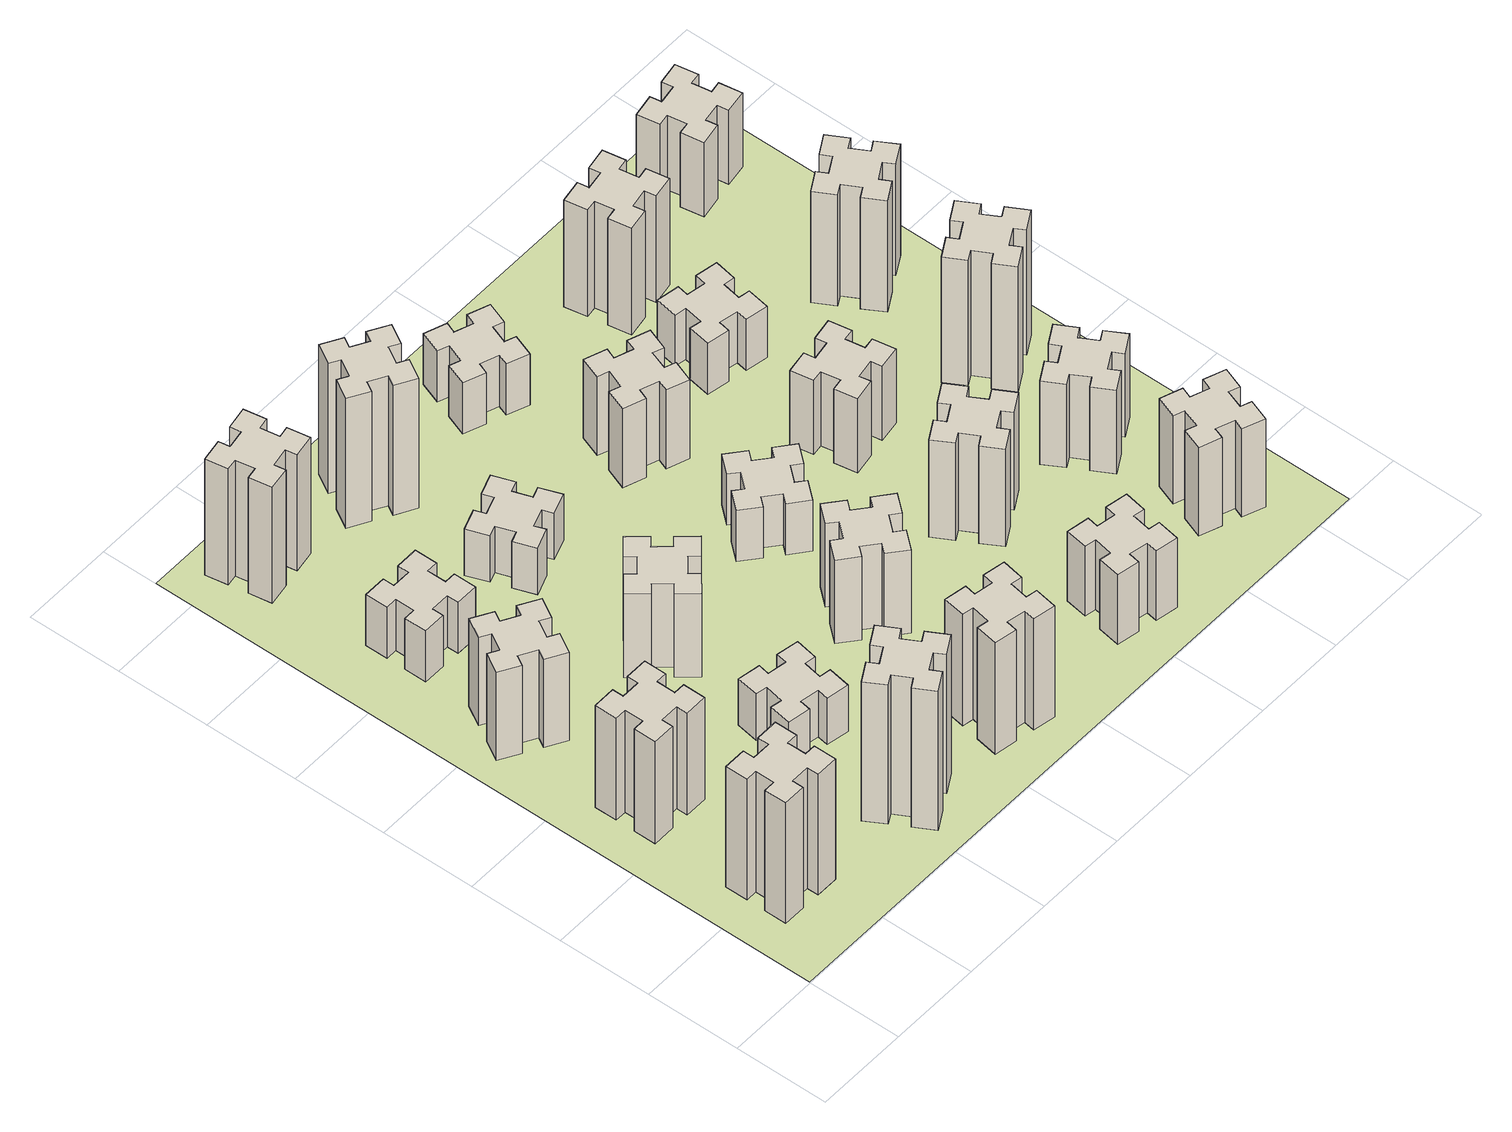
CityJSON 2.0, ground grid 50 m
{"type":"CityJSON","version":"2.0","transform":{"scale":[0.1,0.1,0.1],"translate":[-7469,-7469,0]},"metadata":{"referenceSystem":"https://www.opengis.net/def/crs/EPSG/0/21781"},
"CityObjects":{
"building1":{"type":"Building","attributes":{"class":"1000","function":"1000","usage":"1000","yearOfConstruction":2016,"roofType":"1000","measuredHeight":78,"storeysAboveGround":30,"storeysBelowGround":0},"geometry":[{"type":"Solid","lod":"1","boundaries":[[[[0,1,2,3,4,5,6,7,8,9,10,11,12,13,14,15,16,17,18,19]],[[17,16,20,21]],[[16,15,22,20]],[[15,14,23,22]],[[14,13,24,23]],[[13,12,25,24]],[[12,11,26,25]],[[11,10,27,26]],[[10,9,28,27]],[[9,8,29,28]],[[8,7,30,29]],[[7,6,31,30]],[[6,5,32,31]],[[5,4,33,32]],[[4,3,34,33]],[[3,2,35,34]],[[2,1,36,35]],[[1,0,37,36]],[[0,19,38,37]],[[19,18,39,38]],[[18,17,21,39]],[[24,25,26,27,28,29,30,31,32,33,34,35,36,37,38,39,21,20,22,23]]]]}]},
"building2":{"type":"Building","attributes":{"class":"1000","function":"1000","usage":"1000","yearOfConstruction":2016,"roofType":"1000","measuredHeight":66,"storeysAboveGround":30,"storeysBelowGround":0},"geometry":[{"type":"Solid","lod":"1","boundaries":[[[[40,41,42,43,44,45,46,47,48,49,50,51,52,53,54,55,56,57,58,59]],[[57,56,60,61]],[[56,55,62,60]],[[55,54,63,62]],[[54,53,64,63]],[[53,52,65,64]],[[52,51,66,65]],[[51,50,67,66]],[[50,49,68,67]],[[49,48,69,68]],[[48,47,70,69]],[[47,46,71,70]],[[46,45,72,71]],[[45,44,73,72]],[[44,43,74,73]],[[43,42,75,74]],[[42,41,76,75]],[[41,40,77,76]],[[40,59,78,77]],[[59,58,79,78]],[[58,57,61,79]],[[64,65,66,67,68,69,70,71,72,73,74,75,76,77,78,79,61,60,62,63]]]]}]},
"building3":{"type":"Building","attributes":{"class":"1000","function":"1000","usage":"1000","yearOfConstruction":2016,"roofType":"1000","measuredHeight":57,"storeysAboveGround":30,"storeysBelowGround":0},"geometry":[{"type":"Solid","lod":"1","boundaries":[[[[80,81,82,83,84,85,86,87,88,89,90,91,92,93,94,95,96,97,98,99]],[[97,96,100,101]],[[96,95,102,100]],[[95,94,103,102]],[[94,93,104,103]],[[93,92,105,104]],[[92,91,106,105]],[[91,90,107,106]],[[90,89,108,107]],[[89,88,109,108]],[[88,87,110,109]],[[87,86,111,110]],[[86,85,112,111]],[[85,84,113,112]],[[84,83,114,113]],[[83,82,115,114]],[[82,81,116,115]],[[81,80,117,116]],[[80,99,118,117]],[[99,98,119,118]],[[98,97,101,119]],[[104,105,106,107,108,109,110,111,112,113,114,115,116,117,118,119,101,100,102,103]]]]}]},
"building4":{"type":"Building","attributes":{"class":"1000","function":"1000","usage":"1000","yearOfConstruction":2016,"roofType":"1000","measuredHeight":90,"storeysAboveGround":30,"storeysBelowGround":0},"geometry":[{"type":"Solid","lod":"1","boundaries":[[[[120,121,122,123,124,125,126,127,128,129,130,131,132,133,134,135,136,137,138,139]],[[137,136,140,141]],[[136,135,142,140]],[[135,134,143,142]],[[134,133,144,143]],[[133,132,145,144]],[[132,131,146,145]],[[131,130,147,146]],[[130,129,148,147]],[[129,128,149,148]],[[128,127,150,149]],[[127,126,151,150]],[[126,125,152,151]],[[125,124,153,152]],[[124,123,154,153]],[[123,122,155,154]],[[122,121,156,155]],[[121,120,157,156]],[[120,139,158,157]],[[139,138,159,158]],[[138,137,141,159]],[[144,145,146,147,148,149,150,151,152,153,154,155,156,157,158,159,141,140,142,143]]]]}]},
"building5":{"type":"Building","attributes":{"class":"1000","function":"1000","usage":"1000","yearOfConstruction":2016,"roofType":"1000","measuredHeight":33,"storeysAboveGround":30,"storeysBelowGround":0},"geometry":[{"type":"Solid","lod":"1","boundaries":[[[[160,161,162,163,164,165,166,167,168,169,170,171,172,173,174,175,176,177,178,179]],[[177,176,180,181]],[[176,175,182,180]],[[175,174,183,182]],[[174,173,184,183]],[[173,172,185,184]],[[172,171,186,185]],[[171,170,187,186]],[[170,169,188,187]],[[169,168,189,188]],[[168,167,190,189]],[[167,166,191,190]],[[166,165,192,191]],[[165,164,193,192]],[[164,163,194,193]],[[163,162,195,194]],[[162,161,196,195]],[[161,160,197,196]],[[160,179,198,197]],[[179,178,199,198]],[[178,177,181,199]],[[184,185,186,187,188,189,190,191,192,193,194,195,196,197,198,199,181,180,182,183]]]]}]},
"building6":{"type":"Building","attributes":{"class":"1000","function":"1000","usage":"1000","yearOfConstruction":2016,"roofType":"1000","measuredHeight":75,"storeysAboveGround":30,"storeysBelowGround":0},"geometry":[{"type":"Solid","lod":"1","boundaries":[[[[200,201,202,203,204,205,206,207,208,209,210,211,212,213,214,215,216,217,218,219]],[[217,216,220,221]],[[216,215,222,220]],[[215,214,223,222]],[[214,213,224,223]],[[213,212,225,224]],[[212,211,226,225]],[[211,210,227,226]],[[210,209,228,227]],[[209,208,229,228]],[[208,207,230,229]],[[207,206,231,230]],[[206,205,232,231]],[[205,204,233,232]],[[204,203,234,233]],[[203,202,235,234]],[[202,201,236,235]],[[201,200,237,236]],[[200,219,238,237]],[[219,218,239,238]],[[218,217,221,239]],[[224,225,226,227,228,229,230,231,232,233,234,235,236,237,238,239,221,220,222,223]]]]}]},
"building7":{"type":"Building","attributes":{"class":"1000","function":"1000","usage":"1000","yearOfConstruction":2016,"roofType":"1000","measuredHeight":30,"storeysAboveGround":30,"storeysBelowGround":0},"geometry":[{"type":"Solid","lod":"1","boundaries":[[[[240,241,242,243,244,245,246,247,248,249,250,251,252,253,254,255,256,257,258,259]],[[257,256,260,261]],[[256,255,262,260]],[[255,254,263,262]],[[254,253,264,263]],[[253,252,265,264]],[[252,251,266,265]],[[251,250,267,266]],[[250,249,268,267]],[[249,248,269,268]],[[248,247,270,269]],[[247,246,271,270]],[[246,245,272,271]],[[245,244,273,272]],[[244,243,274,273]],[[243,242,275,274]],[[242,241,276,275]],[[241,240,277,276]],[[240,259,278,277]],[[259,258,279,278]],[[258,257,261,279]],[[264,265,266,267,268,269,270,271,272,273,274,275,276,277,278,279,261,260,262,263]]]]}]},
"building8":{"type":"Building","attributes":{"class":"1000","function":"1000","usage":"1000","yearOfConstruction":2016,"roofType":"1000","measuredHeight":54,"storeysAboveGround":30,"storeysBelowGround":0},"geometry":[{"type":"Solid","lod":"1","boundaries":[[[[280,281,282,283,284,285,286,287,288,289,290,291,292,293,294,295,296,297,298,299]],[[297,296,300,301]],[[296,295,302,300]],[[295,294,303,302]],[[294,293,304,303]],[[293,292,305,304]],[[292,291,306,305]],[[291,290,307,306]],[[290,289,308,307]],[[289,288,309,308]],[[288,287,310,309]],[[287,286,311,310]],[[286,285,312,311]],[[285,284,313,312]],[[284,283,314,313]],[[283,282,315,314]],[[282,281,316,315]],[[281,280,317,316]],[[280,299,318,317]],[[299,298,319,318]],[[298,297,301,319]],[[304,305,306,307,308,309,310,311,312,313,314,315,316,317,318,319,301,300,302,303]]]]}]},
"building9":{"type":"Building","attributes":{"class":"1000","function":"1000","usage":"1000","yearOfConstruction":2016,"roofType":"1000","measuredHeight":72,"storeysAboveGround":30,"storeysBelowGround":0},"geometry":[{"type":"Solid","lod":"1","boundaries":[[[[320,321,322,323,324,325,326,327,328,329,330,331,332,333,334,335,336,337,338,339]],[[337,336,340,341]],[[336,335,342,340]],[[335,334,343,342]],[[334,333,344,343]],[[333,332,345,344]],[[332,331,346,345]],[[331,330,347,346]],[[330,329,348,347]],[[329,328,349,348]],[[328,327,350,349]],[[327,326,351,350]],[[326,325,352,351]],[[325,324,353,352]],[[324,323,354,353]],[[323,322,355,354]],[[322,321,356,355]],[[321,320,357,356]],[[320,339,358,357]],[[339,338,359,358]],[[338,337,341,359]],[[344,345,346,347,348,349,350,351,352,353,354,355,356,357,358,359,341,340,342,343]]]]}]},
"building10":{"type":"Building","attributes":{"class":"1000","function":"1000","usage":"1000","yearOfConstruction":2016,"roofType":"1000","measuredHeight":30,"storeysAboveGround":30,"storeysBelowGround":0},"geometry":[{"type":"Solid","lod":"1","boundaries":[[[[360,361,362,363,364,365,366,367,368,369,370,371,372,373,374,375,376,377,378,379]],[[377,376,380,381]],[[376,375,382,380]],[[375,374,383,382]],[[374,373,384,383]],[[373,372,385,384]],[[372,371,386,385]],[[371,370,387,386]],[[370,369,388,387]],[[369,368,389,388]],[[368,367,390,389]],[[367,366,391,390]],[[366,365,392,391]],[[365,364,393,392]],[[364,363,394,393]],[[363,362,395,394]],[[362,361,396,395]],[[361,360,397,396]],[[360,379,398,397]],[[379,378,399,398]],[[378,377,381,399]],[[384,385,386,387,388,389,390,391,392,393,394,395,396,397,398,399,381,380,382,383]]]]}]},
"building11":{"type":"Building","attributes":{"class":"1000","function":"1000","usage":"1000","yearOfConstruction":2016,"roofType":"1000","measuredHeight":84,"storeysAboveGround":30,"storeysBelowGround":0},"geometry":[{"type":"Solid","lod":"1","boundaries":[[[[400,401,402,403,404,405,406,407,408,409,410,411,412,413,414,415,416,417,418,419]],[[417,416,420,421]],[[416,415,422,420]],[[415,414,423,422]],[[414,413,424,423]],[[413,412,425,424]],[[412,411,426,425]],[[411,410,427,426]],[[410,409,428,427]],[[409,408,429,428]],[[408,407,430,429]],[[407,406,431,430]],[[406,405,432,431]],[[405,404,433,432]],[[404,403,434,433]],[[403,402,435,434]],[[402,401,436,435]],[[401,400,437,436]],[[400,419,438,437]],[[419,418,439,438]],[[418,417,421,439]],[[424,425,426,427,428,429,430,431,432,433,434,435,436,437,438,439,421,420,422,423]]]]}]},
"building12":{"type":"Building","attributes":{"class":"1000","function":"1000","usage":"1000","yearOfConstruction":2016,"roofType":"1000","measuredHeight":54,"storeysAboveGround":30,"storeysBelowGround":0},"geometry":[{"type":"Solid","lod":"1","boundaries":[[[[440,441,442,443,444,445,446,447,448,449,450,451,452,453,454,455,456,457,458,459]],[[457,456,460,461]],[[456,455,462,460]],[[455,454,463,462]],[[454,453,464,463]],[[453,452,465,464]],[[452,451,466,465]],[[451,450,467,466]],[[450,449,468,467]],[[449,448,469,468]],[[448,447,470,469]],[[447,446,471,470]],[[446,445,472,471]],[[445,444,473,472]],[[444,443,474,473]],[[443,442,475,474]],[[442,441,476,475]],[[441,440,477,476]],[[440,459,478,477]],[[459,458,479,478]],[[458,457,461,479]],[[464,465,466,467,468,469,470,471,472,473,474,475,476,477,478,479,461,460,462,463]]]]}]},
"building13":{"type":"Building","attributes":{"class":"1000","function":"1000","usage":"1000","yearOfConstruction":2016,"roofType":"1000","measuredHeight":33,"storeysAboveGround":30,"storeysBelowGround":0},"geometry":[{"type":"Solid","lod":"1","boundaries":[[[[480,481,482,483,484,485,486,487,488,489,490,491,492,493,494,495,496,497,498,499]],[[497,496,500,501]],[[496,495,502,500]],[[495,494,503,502]],[[494,493,504,503]],[[493,492,505,504]],[[492,491,506,505]],[[491,490,507,506]],[[490,489,508,507]],[[489,488,509,508]],[[488,487,510,509]],[[487,486,511,510]],[[486,485,512,511]],[[485,484,513,512]],[[484,483,514,513]],[[483,482,515,514]],[[482,481,516,515]],[[481,480,517,516]],[[480,499,518,517]],[[499,498,519,518]],[[498,497,501,519]],[[504,505,506,507,508,509,510,511,512,513,514,515,516,517,518,519,501,500,502,503]]]]}]},
"building14":{"type":"Building","attributes":{"class":"1000","function":"1000","usage":"1000","yearOfConstruction":2016,"roofType":"1000","measuredHeight":45,"storeysAboveGround":30,"storeysBelowGround":0},"geometry":[{"type":"Solid","lod":"1","boundaries":[[[[520,521,522,523,524,525,526,527,528,529,530,531,532,533,534,535,536,537,538,539]],[[537,536,540,541]],[[536,535,542,540]],[[535,534,543,542]],[[534,533,544,543]],[[533,532,545,544]],[[532,531,546,545]],[[531,530,547,546]],[[530,529,548,547]],[[529,528,549,548]],[[528,527,550,549]],[[527,526,551,550]],[[526,525,552,551]],[[525,524,553,552]],[[524,523,554,553]],[[523,522,555,554]],[[522,521,556,555]],[[521,520,557,556]],[[520,539,558,557]],[[539,538,559,558]],[[538,537,541,559]],[[544,545,546,547,548,549,550,551,552,553,554,555,556,557,558,559,541,540,542,543]]]]}]},
"building15":{"type":"Building","attributes":{"class":"1000","function":"1000","usage":"1000","yearOfConstruction":2016,"roofType":"1000","measuredHeight":51,"storeysAboveGround":30,"storeysBelowGround":0},"geometry":[{"type":"Solid","lod":"1","boundaries":[[[[560,561,562,563,564,565,566,567,568,569,570,571,572,573,574,575,576,577,578,579]],[[577,576,580,581]],[[576,575,582,580]],[[575,574,583,582]],[[574,573,584,583]],[[573,572,585,584]],[[572,571,586,585]],[[571,570,587,586]],[[570,569,588,587]],[[569,568,589,588]],[[568,567,590,589]],[[567,566,591,590]],[[566,565,592,591]],[[565,564,593,592]],[[564,563,594,593]],[[563,562,595,594]],[[562,561,596,595]],[[561,560,597,596]],[[560,579,598,597]],[[579,578,599,598]],[[578,577,581,599]],[[584,585,586,587,588,589,590,591,592,593,594,595,596,597,598,599,581,580,582,583]]]]}]},
"building16":{"type":"Building","attributes":{"class":"1000","function":"1000","usage":"1000","yearOfConstruction":2016,"roofType":"1000","measuredHeight":33,"storeysAboveGround":30,"storeysBelowGround":0},"geometry":[{"type":"Solid","lod":"1","boundaries":[[[[600,601,602,603,604,605,606,607,608,609,610,611,612,613,614,615,616,617,618,619]],[[617,616,620,621]],[[616,615,622,620]],[[615,614,623,622]],[[614,613,624,623]],[[613,612,625,624]],[[612,611,626,625]],[[611,610,627,626]],[[610,609,628,627]],[[609,608,629,628]],[[608,607,630,629]],[[607,606,631,630]],[[606,605,632,631]],[[605,604,633,632]],[[604,603,634,633]],[[603,602,635,634]],[[602,601,636,635]],[[601,600,637,636]],[[600,619,638,637]],[[619,618,639,638]],[[618,617,621,639]],[[624,625,626,627,628,629,630,631,632,633,634,635,636,637,638,639,621,620,622,623]]]]}]},
"building17":{"type":"Building","attributes":{"class":"1000","function":"1000","usage":"1000","yearOfConstruction":2016,"roofType":"1000","measuredHeight":63,"storeysAboveGround":30,"storeysBelowGround":0},"geometry":[{"type":"Solid","lod":"1","boundaries":[[[[640,641,642,643,644,645,646,647,648,649,650,651,652,653,654,655,656,657,658,659]],[[657,656,660,661]],[[656,655,662,660]],[[655,654,663,662]],[[654,653,664,663]],[[653,652,665,664]],[[652,651,666,665]],[[651,650,667,666]],[[650,649,668,667]],[[649,648,669,668]],[[648,647,670,669]],[[647,646,671,670]],[[646,645,672,671]],[[645,644,673,672]],[[644,643,674,673]],[[643,642,675,674]],[[642,641,676,675]],[[641,640,677,676]],[[640,659,678,677]],[[659,658,679,678]],[[658,657,661,679]],[[664,665,666,667,668,669,670,671,672,673,674,675,676,677,678,679,661,660,662,663]]]]}]},
"building18":{"type":"Building","attributes":{"class":"1000","function":"1000","usage":"1000","yearOfConstruction":2016,"roofType":"1000","measuredHeight":48,"storeysAboveGround":30,"storeysBelowGround":0},"geometry":[{"type":"Solid","lod":"1","boundaries":[[[[680,681,682,683,684,685,686,687,688,689,690,691,692,693,694,695,696,697,698,699]],[[697,696,700,701]],[[696,695,702,700]],[[695,694,703,702]],[[694,693,704,703]],[[693,692,705,704]],[[692,691,706,705]],[[691,690,707,706]],[[690,689,708,707]],[[689,688,709,708]],[[688,687,710,709]],[[687,686,711,710]],[[686,685,712,711]],[[685,684,713,712]],[[684,683,714,713]],[[683,682,715,714]],[[682,681,716,715]],[[681,680,717,716]],[[680,699,718,717]],[[699,698,719,718]],[[698,697,701,719]],[[704,705,706,707,708,709,710,711,712,713,714,715,716,717,718,719,701,700,702,703]]]]}]},
"building19":{"type":"Building","attributes":{"class":"1000","function":"1000","usage":"1000","yearOfConstruction":2016,"roofType":"1000","measuredHeight":33,"storeysAboveGround":30,"storeysBelowGround":0},"geometry":[{"type":"Solid","lod":"1","boundaries":[[[[720,721,722,723,724,725,726,727,728,729,730,731,732,733,734,735,736,737,738,739]],[[737,736,740,741]],[[736,735,742,740]],[[735,734,743,742]],[[734,733,744,743]],[[733,732,745,744]],[[732,731,746,745]],[[731,730,747,746]],[[730,729,748,747]],[[729,728,749,748]],[[728,727,750,749]],[[727,726,751,750]],[[726,725,752,751]],[[725,724,753,752]],[[724,723,754,753]],[[723,722,755,754]],[[722,721,756,755]],[[721,720,757,756]],[[720,739,758,757]],[[739,738,759,758]],[[738,737,741,759]],[[744,745,746,747,748,749,750,751,752,753,754,755,756,757,758,759,741,740,742,743]]]]}]},
"building20":{"type":"Building","attributes":{"class":"1000","function":"1000","usage":"1000","yearOfConstruction":2016,"roofType":"1000","measuredHeight":57,"storeysAboveGround":30,"storeysBelowGround":0},"geometry":[{"type":"Solid","lod":"1","boundaries":[[[[760,761,762,763,764,765,766,767,768,769,770,771,772,773,774,775,776,777,778,779]],[[777,776,780,781]],[[776,775,782,780]],[[775,774,783,782]],[[774,773,784,783]],[[773,772,785,784]],[[772,771,786,785]],[[771,770,787,786]],[[770,769,788,787]],[[769,768,789,788]],[[768,767,790,789]],[[767,766,791,790]],[[766,765,792,791]],[[765,764,793,792]],[[764,763,794,793]],[[763,762,795,794]],[[762,761,796,795]],[[761,760,797,796]],[[760,779,798,797]],[[779,778,799,798]],[[778,777,781,799]],[[784,785,786,787,788,789,790,791,792,793,794,795,796,797,798,799,781,780,782,783]]]]}]},
"building21":{"type":"Building","attributes":{"class":"1000","function":"1000","usage":"1000","yearOfConstruction":2016,"roofType":"1000","measuredHeight":69,"storeysAboveGround":30,"storeysBelowGround":0},"geometry":[{"type":"Solid","lod":"1","boundaries":[[[[800,801,802,803,804,805,806,807,808,809,810,811,812,813,814,815,816,817,818,819]],[[817,816,820,821]],[[816,815,822,820]],[[815,814,823,822]],[[814,813,824,823]],[[813,812,825,824]],[[812,811,826,825]],[[811,810,827,826]],[[810,809,828,827]],[[809,808,829,828]],[[808,807,830,829]],[[807,806,831,830]],[[806,805,832,831]],[[805,804,833,832]],[[804,803,834,833]],[[803,802,835,834]],[[802,801,836,835]],[[801,800,837,836]],[[800,819,838,837]],[[819,818,839,838]],[[818,817,821,839]],[[824,825,826,827,828,829,830,831,832,833,834,835,836,837,838,839,821,820,822,823]]]]}]},
"building22":{"type":"Building","attributes":{"class":"1000","function":"1000","usage":"1000","yearOfConstruction":2016,"roofType":"1000","measuredHeight":54,"storeysAboveGround":30,"storeysBelowGround":0},"geometry":[{"type":"Solid","lod":"1","boundaries":[[[[840,841,842,843,844,845,846,847,848,849,850,851,852,853,854,855,856,857,858,859]],[[857,856,860,861]],[[856,855,862,860]],[[855,854,863,862]],[[854,853,864,863]],[[853,852,865,864]],[[852,851,866,865]],[[851,850,867,866]],[[850,849,868,867]],[[849,848,869,868]],[[848,847,870,869]],[[847,846,871,870]],[[846,845,872,871]],[[845,844,873,872]],[[844,843,874,873]],[[843,842,875,874]],[[842,841,876,875]],[[841,840,877,876]],[[840,859,878,877]],[[859,858,879,878]],[[858,857,861,879]],[[864,865,866,867,868,869,870,871,872,873,874,875,876,877,878,879,861,860,862,863]]]]}]},
"building23":{"type":"Building","attributes":{"class":"1000","function":"1000","usage":"1000","yearOfConstruction":2016,"roofType":"1000","measuredHeight":81,"storeysAboveGround":30,"storeysBelowGround":0},"geometry":[{"type":"Solid","lod":"1","boundaries":[[[[880,881,882,883,884,885,886,887,888,889,890,891,892,893,894,895,896,897,898,899]],[[897,896,900,901]],[[896,895,902,900]],[[895,894,903,902]],[[894,893,904,903]],[[893,892,905,904]],[[892,891,906,905]],[[891,890,907,906]],[[890,889,908,907]],[[889,888,909,908]],[[888,887,910,909]],[[887,886,911,910]],[[886,885,912,911]],[[885,884,913,912]],[[884,883,914,913]],[[883,882,915,914]],[[882,881,916,915]],[[881,880,917,916]],[[880,899,918,917]],[[899,898,919,918]],[[898,897,901,919]],[[904,905,906,907,908,909,910,911,912,913,914,915,916,917,918,919,901,900,902,903]]]]}]},
"building24":{"type":"Building","attributes":{"class":"1000","function":"1000","usage":"1000","yearOfConstruction":2016,"roofType":"1000","measuredHeight":72,"storeysAboveGround":30,"storeysBelowGround":0},"geometry":[{"type":"Solid","lod":"1","boundaries":[[[[920,921,922,923,924,925,926,927,928,929,930,931,932,933,934,935,936,937,938,939]],[[937,936,940,941]],[[936,935,942,940]],[[935,934,943,942]],[[934,933,944,943]],[[933,932,945,944]],[[932,931,946,945]],[[931,930,947,946]],[[930,929,948,947]],[[929,928,949,948]],[[928,927,950,949]],[[927,926,951,950]],[[926,925,952,951]],[[925,924,953,952]],[[924,923,954,953]],[[923,922,955,954]],[[922,921,956,955]],[[921,920,957,956]],[[920,939,958,957]],[[939,938,959,958]],[[938,937,941,959]],[[944,945,946,947,948,949,950,951,952,953,954,955,956,957,958,959,941,940,942,943]]]]}]},
"building25":{"type":"Building","attributes":{"class":"1000","function":"1000","usage":"1000","yearOfConstruction":2016,"roofType":"1000","measuredHeight":48,"storeysAboveGround":30,"storeysBelowGround":0},"geometry":[{"type":"Solid","lod":"1","boundaries":[[[[960,961,962,963,964,965,966,967,968,969,970,971,972,973,974,975,976,977,978,979]],[[977,976,980,981]],[[976,975,982,980]],[[975,974,983,982]],[[974,973,984,983]],[[973,972,985,984]],[[972,971,986,985]],[[971,970,987,986]],[[970,969,988,987]],[[969,968,989,988]],[[968,967,990,989]],[[967,966,991,990]],[[966,965,992,991]],[[965,964,993,992]],[[964,963,994,993]],[[963,962,995,994]],[[962,961,996,995]],[[961,960,997,996]],[[960,979,998,997]],[[979,978,999,998]],[[978,977,981,999]],[[984,985,986,987,988,989,990,991,992,993,994,995,996,997,998,999,981,980,982,983]]]]}]},
"landuse1":{"type":"LandUse","attributes":{"name":"plot1","function":"1010"},"geometry":[{"type":"MultiSurface","lod":"1","boundaries":[[[1000,1001,1002,1003]]]}]}
},
"vertices":[
[265,525,0],[265,425,0],[205,425,0],[205,305,0],[325,305,0],[325,365,0],[425,365,0],[425,305,0],[545,305,0],[545,425,0],[485,425,0],[485,525,0],[545,525,0],[545,645,0],[425,645,0],[425,585,0],[325,585,0],[325,645,0],[205,645,0],[205,525,0],[325,585,780],[325,645,780],[425,585,780],[425,645,780],[545,645,780],[545,525,780],[485,525,780],[485,425,780],[545,425,780],[545,305,780],[425,305,780],[425,365,780],[325,365,780],[325,305,780],[205,305,780],[205,425,780],[265,425,780],[265,525,780],[205,525,780],[205,645,780],
[325,1105,0],[425,1105,0],[425,1045,0],[545,1045,0],[545,1165,0],[485,1165,0],[485,1265,0],[545,1265,0],[545,1385,0],[425,1385,0],[425,1325,0],[325,1325,0],[325,1385,0],[205,1385,0],[205,1265,0],[265,1265,0],[265,1165,0],[205,1165,0],[205,1045,0],[325,1045,0],[265,1165,660],[205,1165,660],[265,1265,660],[205,1265,660],[205,1385,660],[325,1385,660],[325,1325,660],[425,1325,660],[425,1385,660],[545,1385,660],[545,1265,660],[485,1265,660],[485,1165,660],[545,1165,660],[545,1045,660],[425,1045,660],[425,1105,660],[325,1105,660],[325,1045,660],[205,1045,660],
[474,2026,0],[387,2076,0],[417,2128,0],[313,2188,0],[253,2084,0],[305,2054,0],[255,1967,0],[203,1997,0],[143,1893,0],[247,1833,0],[277,1885,0],[364,1835,0],[334,1783,0],[438,1723,0],[498,1827,0],[446,1857,0],[496,1944,0],[548,1914,0],[608,2018,0],[504,2078,0],[496,1944,570],[548,1914,570],[446,1857,570],[498,1827,570],[438,1723,570],[334,1783,570],[364,1835,570],[277,1885,570],[247,1833,570],[143,1893,570],[203,1997,570],[255,1967,570],[305,2054,570],[253,2084,570],[313,2188,570],[417,2128,570],[387,2076,570],[474,2026,570],[504,2078,570],[608,2018,570],
[1127,255,0],[1214,305,0],[1244,253,0],[1348,313,0],[1288,417,0],[1236,387,0],[1186,474,0],[1238,504,0],[1178,608,0],[1074,548,0],[1104,496,0],[1017,446,0],[987,498,0],[883,438,0],[943,334,0],[995,364,0],[1045,277,0],[993,247,0],[1053,143,0],[1157,203,0],[1045,277,900],[993,247,900],[995,364,900],[943,334,900],[883,438,900],[987,498,900],[1017,446,900],[1104,496,900],[1074,548,900],[1178,608,900],[1238,504,900],[1186,474,900],[1236,387,900],[1288,417,900],[1348,313,900],[1244,253,900],[1214,305,900],[1127,255,900],[1157,203,900],[1053,143,900],
[425,2485,0],[525,2485,0],[525,2425,0],[645,2425,0],[645,2545,0],[585,2545,0],[585,2645,0],[645,2645,0],[645,2765,0],[525,2765,0],[525,2705,0],[425,2705,0],[425,2765,0],[305,2765,0],[305,2645,0],[365,2645,0],[365,2545,0],[305,2545,0],[305,2425,0],[425,2425,0],[365,2545,330],[305,2545,330],[365,2645,330],[305,2645,330],[305,2765,330],[425,2765,330],[425,2705,330],[525,2705,330],[525,2765,330],[645,2765,330],[645,2645,330],[585,2645,330],[585,2545,330],[645,2545,330],[645,2425,330],[525,2425,330],[525,2485,330],[425,2485,330],[425,2425,330],[305,2425,330],
[492,3405,0],[475,3504,0],[534,3514,0],[513,3632,0],[395,3611,0],[405,3552,0],[307,3535,0],[297,3594,0],[178,3573,0],[199,3455,0],[258,3465,0],[276,3367,0],[217,3357,0],[237,3238,0],[356,3259,0],[345,3318,0],[444,3336,0],[454,3277,0],[572,3297,0],[551,3416,0],[444,3336,750],[454,3277,750],[345,3318,750],[356,3259,750],[237,3238,750],[217,3357,750],[276,3367,750],[258,3465,750],[199,3455,750],[178,3573,750],[297,3594,750],[307,3535,750],[405,3552,750],[395,3611,750],[513,3632,750],[534,3514,750],[475,3504,750],[492,3405,750],[551,3416,750],[572,3297,750],
[1016,1084,0],[998,985,0],[939,996,0],[918,877,0],[1037,857,0],[1047,916,0],[1145,898,0],[1135,839,0],[1253,818,0],[1274,937,0],[1215,947,0],[1232,1045,0],[1291,1035,0],[1312,1153,0],[1194,1174,0],[1184,1115,0],[1085,1132,0],[1096,1191,0],[977,1212,0],[957,1094,0],[1085,1132,300],[1096,1191,300],[1184,1115,300],[1194,1174,300],[1312,1153,300],[1291,1035,300],[1232,1045,300],[1215,947,300],[1274,937,300],[1253,818,300],[1135,839,300],[1145,898,300],[1047,916,300],[1037,857,300],[918,877,300],[939,996,300],[998,985,300],[1016,1084,300],[957,1094,300],[977,1212,300],
[1232,1788,0],[1167,1864,0],[1213,1903,0],[1136,1995,0],[1044,1918,0],[1083,1872,0],[1006,1807,0],[968,1853,0],[876,1776,0],[953,1684,0],[999,1723,0],[1063,1646,0],[1017,1608,0],[1094,1516,0],[1186,1593,0],[1148,1639,0],[1224,1703,0],[1263,1657,0],[1355,1734,0],[1278,1826,0],[1224,1703,540],[1263,1657,540],[1148,1639,540],[1186,1593,540],[1094,1516,540],[1017,1608,540],[1063,1646,540],[999,1723,540],[953,1684,540],[876,1776,540],[968,1853,540],[1006,1807,540],[1083,1872,540],[1044,1918,540],[1136,1995,540],[1213,1903,540],[1167,1864,540],[1232,1788,540],[1278,1826,540],[1355,1734,540],
[1855,307,0],[1872,405,0],[1931,395,0],[1952,513,0],[1834,534,0],[1824,475,0],[1725,492,0],[1736,551,0],[1617,572,0],[1597,454,0],[1656,444,0],[1638,345,0],[1579,356,0],[1558,237,0],[1677,217,0],[1687,276,0],[1785,258,0],[1775,199,0],[1893,178,0],[1914,297,0],[1785,258,720],[1775,199,720],[1687,276,720],[1677,217,720],[1558,237,720],[1579,356,720],[1638,345,720],[1656,444,720],[1597,454,720],[1617,572,720],[1736,551,720],[1725,492,720],[1824,475,720],[1834,534,720],[1952,513,720],[1931,395,720],[1872,405,720],[1855,307,720],[1914,297,720],[1893,178,720],
[1106,2475,0],[1200,2509,0],[1220,2453,0],[1333,2494,0],[1292,2607,0],[1236,2586,0],[1202,2680,0],[1258,2700,0],[1217,2813,0],[1104,2772,0],[1125,2716,0],[1031,2682,0],[1010,2738,0],[897,2697,0],[939,2584,0],[995,2605,0],[1029,2511,0],[973,2490,0],[1014,2377,0],[1127,2419,0],[1029,2511,300],[973,2490,300],[995,2605,300],[939,2584,300],[897,2697,300],[1010,2738,300],[1031,2682,300],[1125,2716,300],[1104,2772,300],[1217,2813,300],[1258,2700,300],[1202,2680,300],[1236,2586,300],[1292,2607,300],[1333,2494,300],[1220,2453,300],[1200,2509,300],[1106,2475,300],[1127,2419,300],[1014,2377,300],
[917,3265,0],[1004,3215,0],[974,3163,0],[1078,3103,0],[1138,3207,0],[1086,3237,0],[1136,3324,0],[1188,3294,0],[1248,3398,0],[1144,3458,0],[1114,3406,0],[1027,3456,0],[1057,3508,0],[953,3568,0],[893,3464,0],[945,3434,0],[895,3347,0],[843,3377,0],[783,3273,0],[887,3213,0],[895,3347,840],[843,3377,840],[945,3434,840],[893,3464,840],[953,3568,840],[1057,3508,840],[1027,3456,840],[1114,3406,840],[1144,3458,840],[1248,3398,840],[1188,3294,840],[1136,3324,840],[1086,3237,840],[1138,3207,840],[1078,3103,840],[974,3163,840],[1004,3215,840],[917,3265,840],[887,3213,840],[783,3273,840],
[1907,1106,0],[1972,1183,0],[2018,1144,0],[2095,1236,0],[2003,1313,0],[1964,1267,0],[1888,1332,0],[1926,1378,0],[1834,1455,0],[1757,1363,0],[1803,1324,0],[1739,1248,0],[1693,1286,0],[1616,1194,0],[1708,1117,0],[1746,1163,0],[1823,1099,0],[1784,1053,0],[1876,976,0],[1953,1068,0],[1823,1099,540],[1784,1053,540],[1746,1163,540],[1708,1117,540],[1616,1194,540],[1693,1286,540],[1739,1248,540],[1803,1324,540],[1757,1363,540],[1834,1455,540],[1926,1378,540],[1888,1332,540],[1964,1267,540],[2003,1313,540],[2095,1236,540],[2018,1144,540],[1972,1183,540],[1907,1106,540],[1953,1068,540],[1876,976,540],
[2007,1746,0],[2072,1823,0],[2118,1784,0],[2195,1876,0],[2103,1953,0],[2064,1907,0],[1988,1972,0],[2026,2018,0],[1934,2095,0],[1857,2003,0],[1903,1964,0],[1839,1888,0],[1793,1926,0],[1716,1834,0],[1808,1757,0],[1846,1803,0],[1923,1739,0],[1884,1693,0],[1976,1616,0],[2053,1708,0],[1923,1739,330],[1884,1693,330],[1846,1803,330],[1808,1757,330],[1716,1834,330],[1793,1926,330],[1839,1888,330],[1903,1964,330],[1857,2003,330],[1934,2095,330],[2026,2018,330],[1988,1972,330],[2064,1907,330],[2103,1953,330],[2195,1876,330],[2118,1784,330],[2072,1823,330],[2007,1746,330],[2053,1708,330],[1976,1616,330],
[2496,444,0],[2478,345,0],[2419,356,0],[2398,237,0],[2517,217,0],[2527,276,0],[2625,258,0],[2615,199,0],[2733,178,0],[2754,297,0],[2695,307,0],[2712,405,0],[2771,395,0],[2792,513,0],[2674,534,0],[2664,475,0],[2565,492,0],[2576,551,0],[2457,572,0],[2437,454,0],[2565,492,450],[2576,551,450],[2664,475,450],[2674,534,450],[2792,513,450],[2771,395,450],[2712,405,450],[2695,307,450],[2754,297,450],[2733,178,450],[2615,199,450],[2625,258,450],[2527,276,450],[2517,217,450],[2398,237,450],[2419,356,450],[2478,345,450],[2496,444,450],[2437,454,450],[2457,572,450],
[2040,2682,0],[1946,2716,0],[1967,2772,0],[1854,2813,0],[1813,2700,0],[1869,2680,0],[1835,2586,0],[1779,2607,0],[1737,2494,0],[1850,2453,0],[1871,2509,0],[1965,2475,0],[1944,2419,0],[2057,2377,0],[2098,2490,0],[2042,2511,0],[2076,2605,0],[2132,2584,0],[2173,2697,0],[2060,2738,0],[2076,2605,510],[2132,2584,510],[2042,2511,510],[2098,2490,510],[2057,2377,510],[1944,2419,510],[1965,2475,510],[1871,2509,510],[1850,2453,510],[1737,2494,510],[1779,2607,510],[1835,2586,510],[1869,2680,510],[1813,2700,510],[1854,2813,510],[1967,2772,510],[1946,2716,510],[2040,2682,510],[2060,2738,510],[2173,2697,510],
[1671,3249,0],[1765,3215,0],[1744,3159,0],[1857,3117,0],[1898,3230,0],[1842,3251,0],[1876,3345,0],[1932,3324,0],[1973,3437,0],[1860,3478,0],[1840,3422,0],[1746,3456,0],[1767,3512,0],[1654,3553,0],[1613,3440,0],[1669,3420,0],[1635,3326,0],[1579,3347,0],[1537,3234,0],[1650,3193,0],[1635,3326,330],[1579,3347,330],[1669,3420,330],[1613,3440,330],[1654,3553,330],[1767,3512,330],[1746,3456,330],[1840,3422,330],[1860,3478,330],[1973,3437,330],[1932,3324,330],[1876,3345,330],[1842,3251,330],[1898,3230,330],[1857,3117,330],[1744,3159,330],[1765,3215,330],[1671,3249,330],[1650,3193,330],[1537,3234,330],
[2584,1336,0],[2497,1286,0],[2467,1338,0],[2363,1278,0],[2423,1174,0],[2475,1204,0],[2525,1117,0],[2473,1087,0],[2533,983,0],[2637,1043,0],[2607,1095,0],[2694,1145,0],[2724,1093,0],[2828,1153,0],[2768,1257,0],[2716,1227,0],[2666,1314,0],[2718,1344,0],[2658,1448,0],[2554,1388,0],[2666,1314,630],[2718,1344,630],[2716,1227,630],[2768,1257,630],[2828,1153,630],[2724,1093,630],[2694,1145,630],[2607,1095,630],[2637,1043,630],[2533,983,630],[2473,1087,630],[2525,1117,630],[2475,1204,630],[2423,1174,630],[2363,1278,630],[2467,1338,630],[2497,1286,630],[2584,1336,630],[2554,1388,630],[2658,1448,630],
[2478,1985,0],[2496,1887,0],[2437,1877,0],[2457,1758,0],[2576,1779,0],[2565,1838,0],[2664,1856,0],[2674,1797,0],[2792,1817,0],[2771,1936,0],[2712,1925,0],[2695,2024,0],[2754,2034,0],[2733,2152,0],[2615,2131,0],[2625,2072,0],[2527,2055,0],[2517,2114,0],[2398,2093,0],[2419,1975,0],[2527,2055,480],[2517,2114,480],[2625,2072,480],[2615,2131,480],[2733,2152,480],[2754,2034,480],[2695,2024,480],[2712,1925,480],[2771,1936,480],[2792,1817,480],[2674,1797,480],[2664,1856,480],[2565,1838,480],[2576,1779,480],[2457,1758,480],[2437,1877,480],[2496,1887,480],[2478,1985,480],[2419,1975,480],[2398,2093,480],
[2527,2596,0],[2625,2578,0],[2615,2519,0],[2733,2498,0],[2754,2617,0],[2695,2627,0],[2712,2725,0],[2771,2715,0],[2792,2833,0],[2674,2854,0],[2664,2795,0],[2565,2812,0],[2576,2871,0],[2457,2892,0],[2437,2774,0],[2496,2764,0],[2478,2665,0],[2419,2676,0],[2398,2557,0],[2517,2537,0],[2478,2665,330],[2419,2676,330],[2496,2764,330],[2437,2774,330],[2457,2892,330],[2576,2871,330],[2565,2812,330],[2664,2795,330],[2674,2854,330],[2792,2833,330],[2771,2715,330],[2712,2725,330],[2695,2627,330],[2754,2617,330],[2733,2498,330],[2615,2519,330],[2625,2578,330],[2527,2596,330],[2517,2537,330],[2398,2557,330],
[3251,389,0],[3345,355,0],[3324,299,0],[3437,257,0],[3478,370,0],[3422,391,0],[3456,485,0],[3512,464,0],[3553,577,0],[3440,618,0],[3420,562,0],[3326,596,0],[3347,652,0],[3234,693,0],[3193,580,0],[3249,560,0],[3215,466,0],[3159,487,0],[3117,374,0],[3230,333,0],[3215,466,570],[3159,487,570],[3249,560,570],[3193,580,570],[3234,693,570],[3347,652,570],[3326,596,570],[3420,562,570],[3440,618,570],[3553,577,570],[3512,464,570],[3456,485,570],[3422,391,570],[3478,370,570],[3437,257,570],[3324,299,570],[3345,355,570],[3251,389,570],[3230,333,570],[3117,374,570],
[2565,3118,0],[2664,3136,0],[2674,3077,0],[2792,3097,0],[2771,3216,0],[2712,3205,0],[2695,3304,0],[2754,3314,0],[2733,3432,0],[2615,3411,0],[2625,3352,0],[2527,3335,0],[2517,3394,0],[2398,3373,0],[2419,3255,0],[2478,3265,0],[2496,3167,0],[2437,3157,0],[2457,3038,0],[2576,3059,0],[2496,3167,690],[2437,3157,690],[2478,3265,690],[2419,3255,690],[2398,3373,690],[2517,3394,690],[2527,3335,690],[2625,3352,690],[2615,3411,690],[2733,3432,690],[2754,3314,690],[2695,3304,690],[2712,3205,690],[2771,3216,690],[2792,3097,690],[2674,3077,690],[2664,3136,690],[2565,3118,690],[2576,3059,690],[2457,3038,690],
[3356,1127,0],[3306,1214,0],[3358,1244,0],[3298,1348,0],[3194,1288,0],[3224,1236,0],[3137,1186,0],[3107,1238,0],[3003,1178,0],[3063,1074,0],[3115,1104,0],[3165,1017,0],[3113,987,0],[3173,883,0],[3277,943,0],[3247,995,0],[3334,1045,0],[3364,993,0],[3468,1053,0],[3408,1157,0],[3334,1045,540],[3364,993,540],[3247,995,540],[3277,943,540],[3173,883,540],[3113,987,540],[3165,1017,540],[3115,1104,540],[3063,1074,540],[3003,1178,540],[3107,1238,540],[3137,1186,540],[3224,1236,540],[3194,1288,540],[3298,1348,540],[3358,1244,540],[3306,1214,540],[3356,1127,540],[3408,1157,540],[3468,1053,540],
[3215,1744,0],[3265,1657,0],[3213,1627,0],[3273,1523,0],[3377,1583,0],[3347,1635,0],[3434,1685,0],[3464,1633,0],[3568,1693,0],[3508,1797,0],[3456,1767,0],[3406,1854,0],[3458,1884,0],[3398,1988,0],[3294,1928,0],[3324,1876,0],[3237,1826,0],[3207,1878,0],[3103,1818,0],[3163,1714,0],[3237,1826,810],[3207,1878,810],[3324,1876,810],[3294,1928,810],[3398,1988,810],[3458,1884,810],[3406,1854,810],[3456,1767,810],[3508,1797,810],[3568,1693,810],[3464,1633,810],[3434,1685,810],[3347,1635,810],[3377,1583,810],[3273,1523,810],[3213,1627,810],[3265,1657,810],[3215,1744,810],[3163,1714,810],[3103,1818,810],
[3456,2507,0],[3406,2594,0],[3458,2624,0],[3398,2728,0],[3294,2668,0],[3324,2616,0],[3237,2566,0],[3207,2618,0],[3103,2558,0],[3163,2454,0],[3215,2484,0],[3265,2397,0],[3213,2367,0],[3273,2263,0],[3377,2323,0],[3347,2375,0],[3434,2425,0],[3464,2373,0],[3568,2433,0],[3508,2537,0],[3434,2425,720],[3464,2373,720],[3347,2375,720],[3377,2323,720],[3273,2263,720],[3213,2367,720],[3265,2397,720],[3215,2484,720],[3163,2454,720],[3103,2558,720],[3207,2618,720],[3237,2566,720],[3324,2616,720],[3294,2668,720],[3398,2728,720],[3458,2624,720],[3406,2594,720],[3456,2507,720],[3508,2537,720],[3568,2433,720],
[3218,3465,0],[3236,3367,0],[3177,3357,0],[3197,3238,0],[3316,3259,0],[3305,3318,0],[3404,3336,0],[3414,3277,0],[3532,3297,0],[3511,3416,0],[3452,3405,0],[3435,3504,0],[3494,3514,0],[3473,3632,0],[3355,3611,0],[3365,3552,0],[3267,3535,0],[3257,3594,0],[3138,3573,0],[3159,3455,0],[3267,3535,480],[3257,3594,480],[3365,3552,480],[3355,3611,480],[3473,3632,480],[3494,3514,480],[3435,3504,480],[3452,3405,480],[3511,3416,480],[3532,3297,480],[3414,3277,480],[3404,3336,480],[3305,3318,480],[3316,3259,480],[3197,3238,480],[3177,3357,480],[3236,3367,480],[3218,3465,480],[3159,3455,480],[3138,3573,480],
[5,3705,0],[3705,3705,0],[3705,5,0],[5,5,0]
]}
